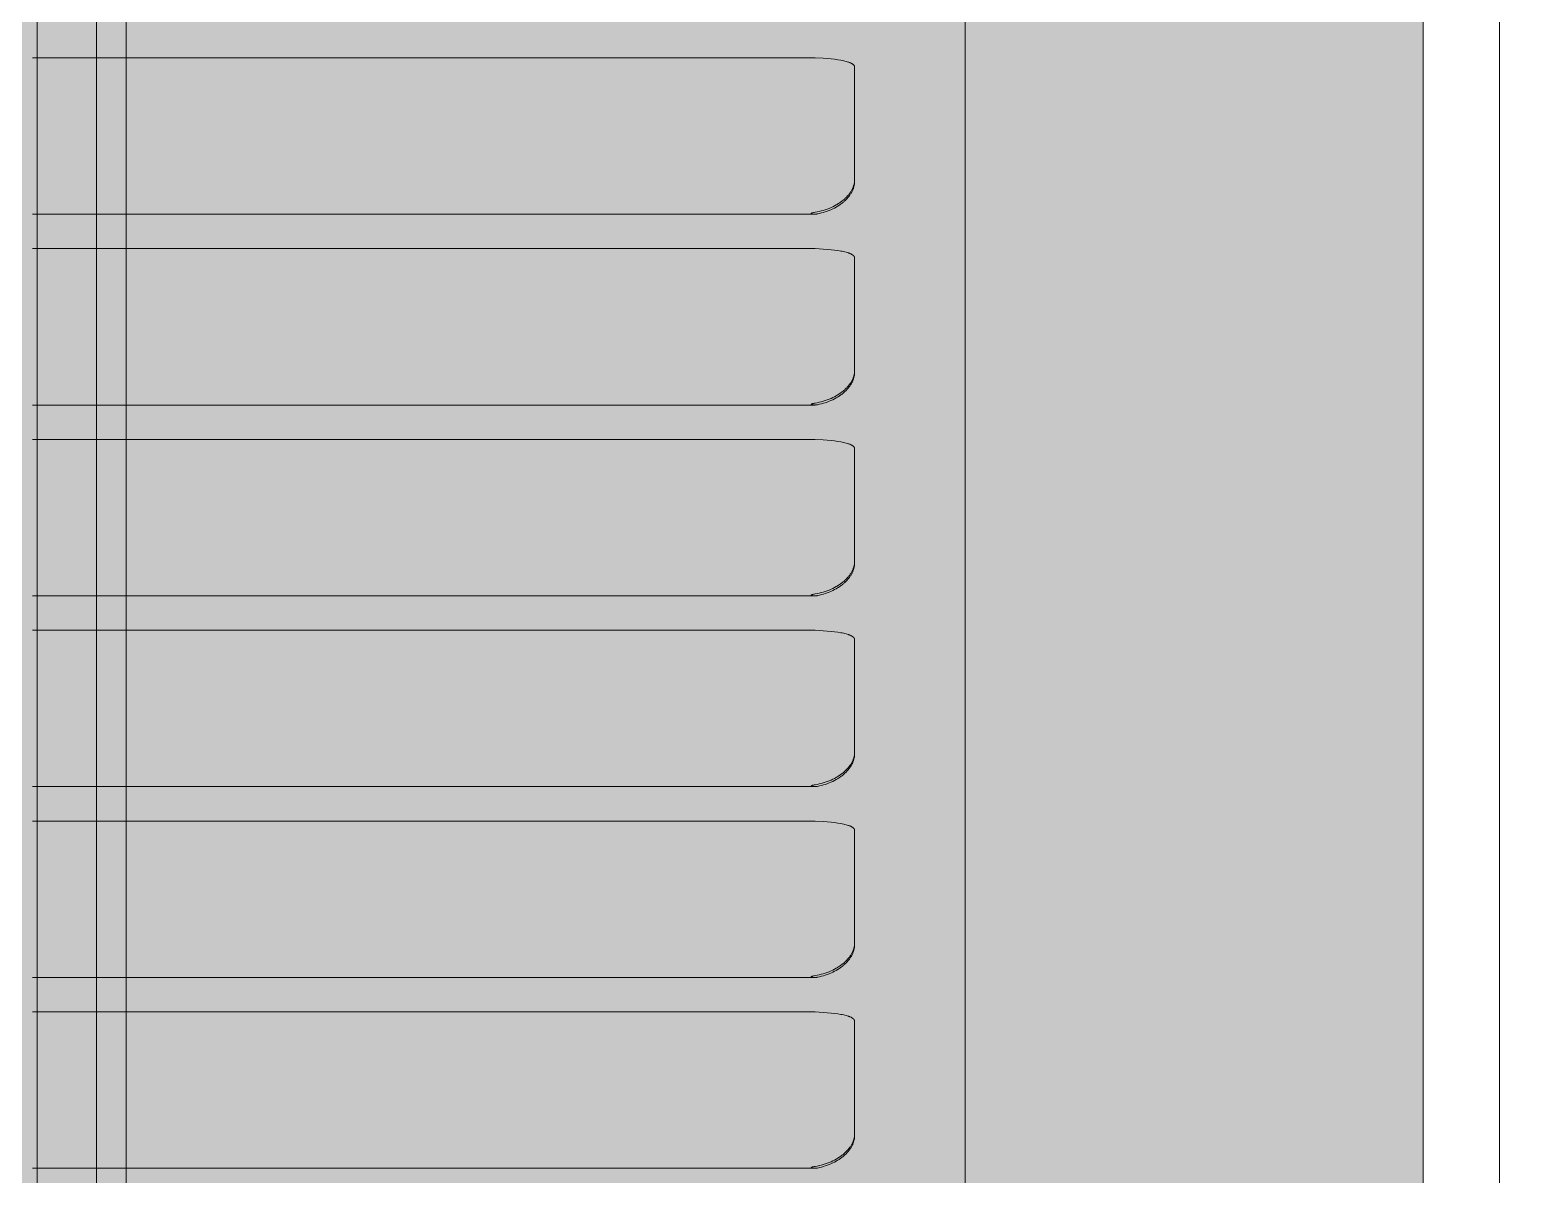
# Model space of a CAD drawing. Header units: millimetres. Extents: x 126 to 12547, y 1644 to 26714.
# Drawn here: x 1153.5 to 1251.8, y 25858.6 to 25933.6 of the extents above; entities that cross this region are included whole.
import ezdxf

# ---------------------------------------------------------------- set-up
doc = ezdxf.new("R2010")
doc.units = ezdxf.units.MM
doc.linetypes.add('CONTINUA', pattern=[0])
doc.layers.add('cono piramide', color=4, linetype='Continuous')
for name, color, linetype, lineweight in [('F_ARREDI_pareti', 1, 'Continuous', 0), ('F_INFISSI', 4, 'Continuous', 5), ('F_MINERAL WALL', 6, 'Continuous', 5), ('F_Tendaggio', 252, 'Continuous', 5), ('F_VETRO', 140, 'Continuous', 5)]:
    doc.layers.add(name, color=color, linetype=linetype, lineweight=lineweight)

# ---------------------------------------------------------------- blocks, each defined once
blk = doc.blocks.new('TENDAGGIO_infisso piccolo_prospetto_fronte')
at = {"layer": 'F_Tendaggio'}
for points in [[(734742.835, 513924.602), (734742.835, 514126.389)], [(734746.72, 513924.602), (734746.72, 514126.389)], [(734748.663, 513924.602), (734748.663, 514126.389)], [(734793.741, 514029.225), (734742.532, 514029.225)], [(734793.741, 514029.225), (734793.782, 514029.225), (734794.304, 514029.199), (734794.825, 514029.157), (734795.057, 514029.131), (734795.273, 514029.102), (734795.473, 514029.068), (734795.566, 514029.05), (734795.655, 514029.031), (734795.739, 514029.011), (734795.818, 514028.99), (734795.893, 514028.969), (734795.962, 514028.946), (734795.995, 514028.934), (734796.026, 514028.923), (734796.056, 514028.911), (734796.085, 514028.898), (734796.113, 514028.886), (734796.139, 514028.873), (734796.164, 514028.86), (734796.187, 514028.847), (734796.21, 514028.834), (734796.22, 514028.827), (734796.23, 514028.82), (734796.24, 514028.813), (734796.25, 514028.807), (734796.259, 514028.8), (734796.268, 514028.793), (734796.276, 514028.786), (734796.284, 514028.779), (734796.292, 514028.772), (734796.299, 514028.764), (734796.306, 514028.757), (734796.313, 514028.75), (734796.319, 514028.743), (734796.325, 514028.735), (734796.331, 514028.728), (734796.336, 514028.721), (734796.339, 514028.717), (734796.341, 514028.713), (734796.344, 514028.709), (734796.346, 514028.706), (734796.348, 514028.702), (734796.35, 514028.698), (734796.352, 514028.694), (734796.354, 514028.691), (734796.356, 514028.687), (734796.357, 514028.683), (734796.359, 514028.679), (734796.36, 514028.675), (734796.362, 514028.671), (734796.363, 514028.668), (734796.364, 514028.664), (734796.365, 514028.66), (734796.366, 514028.656), (734796.367, 514028.652), (734796.368, 514028.648), (734796.369, 514028.644), (734796.37, 514028.64), (734796.37, 514028.636), (734796.371, 514028.633), (734796.371, 514028.629), (734796.372, 514028.625), (734796.372, 514028.621), (734796.372, 514028.617), (734796.372, 514021.267), (734796.371, 514021.223), (734796.369, 514021.179), (734796.365, 514021.136), (734796.36, 514021.092), (734796.354, 514021.049), (734796.346, 514021.005), (734796.336, 514020.961), (734796.326, 514020.918), (734796.313, 514020.874), (734796.3, 514020.831), (734796.284, 514020.787), (734796.268, 514020.744), (734796.25, 514020.701), (734796.23, 514020.658), (734796.21, 514020.615), (734796.188, 514020.572), (734796.164, 514020.53), (734796.139, 514020.487), (734796.113, 514020.445), (734796.085, 514020.404), (734796.057, 514020.362), (734796.026, 514020.321), (734795.995, 514020.28), (734795.962, 514020.24), (734795.928, 514020.199), (734795.893, 514020.16), (734795.856, 514020.12), (734795.819, 514020.081), (734795.779, 514020.043), (734795.739, 514020.005), (734795.698, 514019.967), (734795.655, 514019.93), (734795.611, 514019.893), (734795.566, 514019.857), (734795.52, 514019.821), (734795.473, 514019.786), (734795.424, 514019.752), (734795.375, 514019.718), (734795.325, 514019.685), (734795.273, 514019.653), (734795.221, 514019.621), (734795.167, 514019.59), (734795.057, 514019.53), (734794.943, 514019.472), (734794.826, 514019.418), (734794.7, 514019.365), (734794.573, 514019.317), (734794.444, 514019.272), (734794.314, 514019.231), (734794.182, 514019.195), (734794.049, 514019.163), (734793.916, 514019.135), (734793.782, 514019.111)], [(734793.52, 514019.027), (734793.52, 514019.026), (734793.52, 514019.026), (734793.52, 514019.026), (734793.52, 514019.026), (734793.52, 514019.025), (734793.52, 514019.025), (734793.52, 514019.025), (734793.52, 514019.025), (734793.521, 514019.025), (734793.521, 514019.024), (734793.521, 514019.024), (734793.521, 514019.024), (734793.521, 514019.024), (734793.521, 514019.024), (734793.521, 514019.023), (734793.521, 514019.023), (734793.521, 514019.023), (734793.521, 514019.023), (734793.521, 514019.023), (734793.521, 514019.022), (734793.521, 514019.022), (734793.521, 514019.022), (734793.522, 514019.022), (734793.522, 514019.022), (734793.522, 514019.021), (734793.522, 514019.021), (734793.522, 514019.021), (734793.523, 514019.02), (734793.523, 514019.02), (734793.523, 514019.02), (734793.523, 514019.019), (734793.524, 514019.019), (734793.524, 514019.018), (734793.524, 514019.018), (734793.525, 514019.018), (734793.525, 514019.018), (734793.525, 514019.017), (734793.526, 514019.017), (734793.527, 514019.016), (734793.527, 514019.016), (734793.528, 514019.015), (734793.529, 514019.015), (734793.53, 514019.014), (734793.531, 514019.013), (734793.531, 514019.013), (734793.532, 514019.013), (734793.533, 514019.012), (734793.535, 514019.011), (734793.537, 514019.01), (734793.538, 514019.01), (734793.541, 514019.009), (734793.553, 514019.005), (734793.565, 514019.002), (734793.577, 514018.999), (734793.589, 514018.996), (734793.602, 514018.994), (734793.614, 514018.992), (734793.626, 514018.991), (734793.664, 514018.988), (734793.69, 514018.986), (734793.715, 514018.985), (734793.74, 514018.985), (734793.766, 514018.985), (734793.791, 514018.986), (734793.816, 514018.987), (734793.842, 514018.989), (734793.867, 514018.992), (734793.892, 514018.995), (734793.917, 514018.999), (734793.942, 514019.003), (734794.07, 514019.031), (734794.198, 514019.063), (734794.325, 514019.098), (734794.45, 514019.138), (734794.575, 514019.181), (734794.698, 514019.228), (734794.819, 514019.279), (734794.938, 514019.334), (734795.049, 514019.389), (734795.156, 514019.447), (734795.259, 514019.508), (734795.31, 514019.54), (734795.359, 514019.572), (734795.407, 514019.604), (734795.454, 514019.638), (734795.5, 514019.671), (734795.546, 514019.706), (734795.59, 514019.74), (734795.633, 514019.776), (734795.675, 514019.811), (734795.716, 514019.848), (734795.755, 514019.884), (734795.793, 514019.921), (734795.831, 514019.958), (734795.867, 514019.996), (734795.901, 514020.034), (734795.935, 514020.072), (734795.968, 514020.111), (734795.999, 514020.15), (734796.029, 514020.189), (734796.058, 514020.229), (734796.086, 514020.269), (734796.112, 514020.309), (734796.137, 514020.349), (734796.161, 514020.39), (734796.184, 514020.431), (734796.205, 514020.472), (734796.225, 514020.513), (734796.244, 514020.554), (734796.262, 514020.595), (734796.278, 514020.636), (734796.293, 514020.677), (734796.307, 514020.718), (734796.319, 514020.76), (734796.33, 514020.801), (734796.34, 514020.843), (734796.348, 514020.884), (734796.356, 514020.926), (734796.361, 514020.967), (734796.366, 514021.009), (734796.369, 514021.05), (734796.371, 514021.091), (734796.372, 514021.223)], [(734793.782, 514019.111), (734793.725, 514019.1), (734793.678, 514019.09), (734793.634, 514019.08), (734793.612, 514019.073), (734793.59, 514019.067), (734793.577, 514019.062), (734793.57, 514019.06), (734793.563, 514019.058), (734793.557, 514019.055), (734793.55, 514019.052), (734793.547, 514019.05), (734793.544, 514019.049), (734793.541, 514019.047), (734793.538, 514019.045), (734793.536, 514019.044), (734793.534, 514019.043), (734793.532, 514019.042), (734793.531, 514019.042), (734793.53, 514019.041), (734793.53, 514019.04), (734793.529, 514019.04), (734793.528, 514019.039), (734793.527, 514019.038), (734793.526, 514019.038), (734793.526, 514019.037), (734793.525, 514019.036), (734793.525, 514019.036), (734793.525, 514019.036), (734793.524, 514019.035), (734793.524, 514019.035), (734793.523, 514019.034), (734793.523, 514019.034), (734793.523, 514019.033), (734793.522, 514019.033), (734793.522, 514019.033), (734793.522, 514019.032), (734793.522, 514019.032), (734793.522, 514019.032), (734793.522, 514019.031), (734793.521, 514019.031), (734793.521, 514019.031), (734793.521, 514019.031), (734793.521, 514019.03), (734793.521, 514019.03), (734793.521, 514019.03), (734793.521, 514019.03), (734793.521, 514019.029), (734793.521, 514019.029), (734793.521, 514019.029), (734793.52, 514019.028), (734793.52, 514019.028), (734793.52, 514019.028), (734793.52, 514019.027), (734793.52, 514019.027), (734793.52, 514019.027), (734793.52, 514019.027)], [(734742.532, 514018.985), (734793.74, 514018.985)], [(734793.741, 514016.728), (734742.532, 514016.728)], [(734793.741, 514016.728), (734793.782, 514016.727), (734794.304, 514016.702), (734794.825, 514016.659), (734795.057, 514016.633), (734795.273, 514016.604), (734795.473, 514016.57), (734795.566, 514016.552), (734795.655, 514016.533), (734795.739, 514016.513), (734795.818, 514016.493), (734795.893, 514016.471), (734795.962, 514016.448), (734795.995, 514016.437), (734796.026, 514016.425), (734796.056, 514016.413), (734796.085, 514016.401), (734796.113, 514016.388), (734796.139, 514016.375), (734796.164, 514016.363), (734796.187, 514016.349), (734796.21, 514016.336), (734796.22, 514016.329), (734796.23, 514016.323), (734796.24, 514016.316), (734796.25, 514016.309), (734796.259, 514016.302), (734796.268, 514016.295), (734796.276, 514016.288), (734796.284, 514016.281), (734796.292, 514016.274), (734796.299, 514016.267), (734796.306, 514016.259), (734796.313, 514016.252), (734796.319, 514016.245), (734796.325, 514016.238), (734796.331, 514016.23), (734796.336, 514016.223), (734796.339, 514016.219), (734796.341, 514016.215), (734796.344, 514016.212), (734796.346, 514016.208), (734796.348, 514016.204), (734796.35, 514016.2), (734796.352, 514016.197), (734796.354, 514016.193), (734796.356, 514016.189), (734796.357, 514016.185), (734796.359, 514016.181), (734796.36, 514016.178), (734796.362, 514016.174), (734796.363, 514016.17), (734796.364, 514016.166), (734796.365, 514016.162), (734796.366, 514016.158), (734796.367, 514016.154), (734796.368, 514016.15), (734796.369, 514016.147), (734796.37, 514016.143), (734796.37, 514016.139), (734796.371, 514016.135), (734796.371, 514016.131), (734796.372, 514016.127), (734796.372, 514016.123), (734796.372, 514016.119), (734796.372, 514008.769), (734796.371, 514008.725), (734796.369, 514008.682), (734796.365, 514008.638), (734796.36, 514008.594), (734796.354, 514008.551), (734796.346, 514008.507), (734796.336, 514008.464), (734796.326, 514008.42), (734796.313, 514008.376), (734796.3, 514008.333), (734796.284, 514008.29), (734796.268, 514008.246), (734796.25, 514008.203), (734796.23, 514008.16), (734796.21, 514008.117), (734796.188, 514008.074), (734796.164, 514008.032), (734796.139, 514007.99), (734796.113, 514007.948), (734796.085, 514007.906), (734796.057, 514007.864), (734796.026, 514007.823), (734795.995, 514007.782), (734795.962, 514007.742), (734795.928, 514007.702), (734795.893, 514007.662), (734795.856, 514007.623), (734795.819, 514007.584), (734795.779, 514007.545), (734795.739, 514007.507), (734795.698, 514007.469), (734795.655, 514007.432), (734795.611, 514007.395), (734795.566, 514007.359), (734795.52, 514007.324), (734795.473, 514007.289), (734795.424, 514007.254), (734795.375, 514007.221), (734795.325, 514007.187), (734795.273, 514007.155), (734795.221, 514007.123), (734795.167, 514007.092), (734795.057, 514007.032), (734794.943, 514006.974), (734794.826, 514006.92), (734794.7, 514006.868), (734794.573, 514006.819), (734794.444, 514006.774), (734794.314, 514006.734), (734794.182, 514006.697), (734794.049, 514006.665), (734793.916, 514006.637), (734793.782, 514006.613)], [(734793.52, 514006.529), (734793.52, 514006.529), (734793.52, 514006.528), (734793.52, 514006.528), (734793.52, 514006.528), (734793.52, 514006.528), (734793.52, 514006.528), (734793.52, 514006.527), (734793.52, 514006.527), (734793.521, 514006.527), (734793.521, 514006.527), (734793.521, 514006.527), (734793.521, 514006.526), (734793.521, 514006.526), (734793.521, 514006.526), (734793.521, 514006.526), (734793.521, 514006.525), (734793.521, 514006.525), (734793.521, 514006.525), (734793.521, 514006.525), (734793.521, 514006.525), (734793.521, 514006.525), (734793.521, 514006.524), (734793.522, 514006.524), (734793.522, 514006.524), (734793.522, 514006.524), (734793.522, 514006.523), (734793.522, 514006.523), (734793.523, 514006.522), (734793.523, 514006.522), (734793.523, 514006.522), (734793.523, 514006.521), (734793.524, 514006.521), (734793.524, 514006.521), (734793.524, 514006.52), (734793.525, 514006.52), (734793.525, 514006.52), (734793.525, 514006.519), (734793.526, 514006.519), (734793.527, 514006.519), (734793.527, 514006.518), (734793.528, 514006.517), (734793.529, 514006.517), (734793.53, 514006.516), (734793.531, 514006.516), (734793.531, 514006.515), (734793.532, 514006.515), (734793.533, 514006.514), (734793.535, 514006.513), (734793.537, 514006.513), (734793.538, 514006.512), (734793.541, 514006.511), (734793.553, 514006.507), (734793.565, 514006.504), (734793.577, 514006.501), (734793.589, 514006.498), (734793.602, 514006.496), (734793.614, 514006.494), (734793.626, 514006.493), (734793.664, 514006.49), (734793.69, 514006.488), (734793.715, 514006.487), (734793.74, 514006.487), (734793.766, 514006.487), (734793.791, 514006.488), (734793.816, 514006.49), (734793.842, 514006.492), (734793.867, 514006.494), (734793.892, 514006.497), (734793.917, 514006.501), (734793.942, 514006.506), (734794.07, 514006.533), (734794.198, 514006.565), (734794.325, 514006.6), (734794.45, 514006.64), (734794.575, 514006.683), (734794.698, 514006.73), (734794.819, 514006.781), (734794.938, 514006.836), (734795.049, 514006.891), (734795.156, 514006.95), (734795.259, 514007.011), (734795.31, 514007.042), (734795.359, 514007.074), (734795.407, 514007.107), (734795.454, 514007.14), (734795.5, 514007.173), (734795.546, 514007.208), (734795.59, 514007.243), (734795.633, 514007.278), (734795.675, 514007.314), (734795.716, 514007.35), (734795.755, 514007.387), (734795.793, 514007.423), (734795.831, 514007.461), (734795.867, 514007.498), (734795.901, 514007.536), (734795.935, 514007.575), (734795.968, 514007.613), (734795.999, 514007.652), (734796.029, 514007.692), (734796.058, 514007.731), (734796.086, 514007.771), (734796.112, 514007.811), (734796.137, 514007.852), (734796.161, 514007.892), (734796.184, 514007.933), (734796.205, 514007.974), (734796.225, 514008.015), (734796.244, 514008.056), (734796.262, 514008.097), (734796.278, 514008.138), (734796.293, 514008.179), (734796.307, 514008.221), (734796.319, 514008.262), (734796.33, 514008.303), (734796.34, 514008.345), (734796.348, 514008.386), (734796.356, 514008.428), (734796.361, 514008.469), (734796.366, 514008.511), (734796.369, 514008.552), (734796.371, 514008.594), (734796.372, 514008.725)], [(734742.532, 514006.487), (734793.74, 514006.487)], [(734793.782, 514006.613), (734793.725, 514006.603), (734793.678, 514006.593), (734793.634, 514006.582), (734793.612, 514006.576), (734793.59, 514006.569), (734793.577, 514006.565), (734793.57, 514006.562), (734793.563, 514006.56), (734793.557, 514006.557), (734793.55, 514006.554), (734793.547, 514006.553), (734793.544, 514006.551), (734793.541, 514006.549), (734793.538, 514006.548), (734793.536, 514006.547), (734793.534, 514006.546), (734793.532, 514006.544), (734793.531, 514006.544), (734793.53, 514006.543), (734793.53, 514006.543), (734793.529, 514006.542), (734793.528, 514006.541), (734793.527, 514006.541), (734793.526, 514006.54), (734793.526, 514006.539), (734793.525, 514006.539), (734793.525, 514006.538), (734793.525, 514006.538), (734793.524, 514006.538), (734793.524, 514006.537), (734793.523, 514006.537), (734793.523, 514006.536), (734793.523, 514006.536), (734793.522, 514006.535), (734793.522, 514006.535), (734793.522, 514006.535), (734793.522, 514006.534), (734793.522, 514006.534), (734793.522, 514006.534), (734793.521, 514006.533), (734793.521, 514006.533), (734793.521, 514006.533), (734793.521, 514006.533), (734793.521, 514006.532), (734793.521, 514006.532), (734793.521, 514006.532), (734793.521, 514006.531), (734793.521, 514006.531), (734793.521, 514006.531), (734793.52, 514006.531), (734793.52, 514006.53), (734793.52, 514006.53), (734793.52, 514006.53), (734793.52, 514006.529), (734793.52, 514006.529), (734793.52, 514006.529)], [(734793.741, 514004.23), (734742.532, 514004.23)], [(734793.741, 514004.23), (734793.782, 514004.229), (734794.304, 514004.204), (734794.825, 514004.162), (734795.057, 514004.136), (734795.273, 514004.106), (734795.473, 514004.073), (734795.566, 514004.055), (734795.655, 514004.036), (734795.739, 514004.016), (734795.818, 514003.995), (734795.893, 514003.973), (734795.962, 514003.951), (734795.995, 514003.939), (734796.026, 514003.927), (734796.056, 514003.915), (734796.085, 514003.903), (734796.113, 514003.89), (734796.139, 514003.878), (734796.164, 514003.865), (734796.187, 514003.852), (734796.21, 514003.838), (734796.22, 514003.832), (734796.23, 514003.825), (734796.24, 514003.818), (734796.25, 514003.811), (734796.259, 514003.804), (734796.268, 514003.797), (734796.276, 514003.79), (734796.284, 514003.783), (734796.292, 514003.776), (734796.299, 514003.769), (734796.306, 514003.762), (734796.313, 514003.754), (734796.319, 514003.747), (734796.325, 514003.74), (734796.331, 514003.732), (734796.336, 514003.725), (734796.339, 514003.721), (734796.341, 514003.718), (734796.344, 514003.714), (734796.346, 514003.71), (734796.348, 514003.706), (734796.35, 514003.703), (734796.352, 514003.699), (734796.354, 514003.695), (734796.356, 514003.691), (734796.357, 514003.687), (734796.359, 514003.684), (734796.36, 514003.68), (734796.362, 514003.676), (734796.363, 514003.672), (734796.364, 514003.668), (734796.365, 514003.664), (734796.366, 514003.661), (734796.367, 514003.657), (734796.368, 514003.653), (734796.369, 514003.649), (734796.37, 514003.645), (734796.37, 514003.641), (734796.371, 514003.637), (734796.371, 514003.633), (734796.372, 514003.629), (734796.372, 514003.625), (734796.372, 514003.621), (734796.372, 513996.271), (734796.371, 513996.228), (734796.369, 513996.184), (734796.365, 513996.14), (734796.36, 513996.097), (734796.354, 513996.053), (734796.346, 513996.009), (734796.336, 513995.966), (734796.326, 513995.922), (734796.313, 513995.879), (734796.3, 513995.835), (734796.284, 513995.792), (734796.268, 513995.749), (734796.25, 513995.705), (734796.23, 513995.662), (734796.21, 513995.619), (734796.188, 513995.577), (734796.164, 513995.534), (734796.139, 513995.492), (734796.113, 513995.45), (734796.085, 513995.408), (734796.057, 513995.367), (734796.026, 513995.325), (734795.995, 513995.285), (734795.962, 513995.244), (734795.928, 513995.204), (734795.893, 513995.164), (734795.856, 513995.125), (734795.819, 513995.086), (734795.779, 513995.047), (734795.739, 513995.009), (734795.698, 513994.972), (734795.655, 513994.934), (734795.611, 513994.898), (734795.566, 513994.862), (734795.52, 513994.826), (734795.473, 513994.791), (734795.424, 513994.757), (734795.375, 513994.723), (734795.325, 513994.69), (734795.273, 513994.657), (734795.221, 513994.625), (734795.167, 513994.594), (734795.057, 513994.534), (734794.943, 513994.477), (734794.826, 513994.422), (734794.7, 513994.37), (734794.573, 513994.321), (734794.444, 513994.277), (734794.314, 513994.236), (734794.182, 513994.2), (734794.049, 513994.167), (734793.916, 513994.139), (734793.782, 513994.115)], [(734793.52, 513994.031), (734793.52, 513994.031), (734793.52, 513994.031), (734793.52, 513994.03), (734793.52, 513994.03), (734793.52, 513994.03), (734793.52, 513994.03), (734793.52, 513994.03), (734793.52, 513994.029), (734793.521, 513994.029), (734793.521, 513994.029), (734793.521, 513994.029), (734793.521, 513994.029), (734793.521, 513994.028), (734793.521, 513994.028), (734793.521, 513994.028), (734793.521, 513994.028), (734793.521, 513994.028), (734793.521, 513994.027), (734793.521, 513994.027), (734793.521, 513994.027), (734793.521, 513994.027), (734793.521, 513994.027), (734793.522, 513994.026), (734793.522, 513994.026), (734793.522, 513994.026), (734793.522, 513994.025), (734793.522, 513994.025), (734793.523, 513994.025), (734793.523, 513994.024), (734793.523, 513994.024), (734793.523, 513994.024), (734793.524, 513994.023), (734793.524, 513994.023), (734793.524, 513994.023), (734793.525, 513994.022), (734793.525, 513994.022), (734793.525, 513994.022), (734793.526, 513994.021), (734793.527, 513994.021), (734793.527, 513994.02), (734793.528, 513994.02), (734793.529, 513994.019), (734793.53, 513994.019), (734793.531, 513994.018), (734793.531, 513994.018), (734793.532, 513994.017), (734793.533, 513994.017), (734793.535, 513994.016), (734793.537, 513994.015), (734793.538, 513994.014), (734793.541, 513994.013), (734793.553, 513994.009), (734793.565, 513994.006), (734793.577, 513994.003), (734793.589, 513994.001), (734793.602, 513993.998), (734793.614, 513993.997), (734793.626, 513993.995), (734793.664, 513993.992), (734793.69, 513993.991), (734793.715, 513993.99), (734793.74, 513993.989), (734793.766, 513993.99), (734793.791, 513993.99), (734793.816, 513993.992), (734793.842, 513993.994), (734793.867, 513993.996), (734793.892, 513994), (734793.917, 513994.003), (734793.942, 513994.008), (734794.07, 513994.035), (734794.198, 513994.067), (734794.325, 513994.103), (734794.45, 513994.142), (734794.575, 513994.185), (734794.698, 513994.233), (734794.819, 513994.284), (734794.938, 513994.338), (734795.049, 513994.394), (734795.156, 513994.452), (734795.259, 513994.513), (734795.31, 513994.544), (734795.359, 513994.576), (734795.407, 513994.609), (734795.454, 513994.642), (734795.5, 513994.676), (734795.546, 513994.71), (734795.59, 513994.745), (734795.633, 513994.78), (734795.675, 513994.816), (734795.716, 513994.852), (734795.755, 513994.889), (734795.793, 513994.926), (734795.831, 513994.963), (734795.867, 513995), (734795.901, 513995.038), (734795.935, 513995.077), (734795.968, 513995.116), (734795.999, 513995.155), (734796.029, 513995.194), (734796.058, 513995.233), (734796.086, 513995.273), (734796.112, 513995.313), (734796.137, 513995.354), (734796.161, 513995.394), (734796.184, 513995.435), (734796.205, 513995.476), (734796.225, 513995.517), (734796.244, 513995.558), (734796.262, 513995.599), (734796.278, 513995.64), (734796.293, 513995.682), (734796.307, 513995.723), (734796.319, 513995.764), (734796.33, 513995.806), (734796.34, 513995.847), (734796.348, 513995.889), (734796.356, 513995.93), (734796.361, 513995.972), (734796.366, 513996.013), (734796.369, 513996.055), (734796.371, 513996.096), (734796.372, 513996.228)], [(734742.532, 513993.989), (734793.74, 513993.989)], [(734793.782, 513994.115), (734793.725, 513994.105), (734793.678, 513994.095), (734793.634, 513994.084), (734793.612, 513994.078), (734793.59, 513994.071), (734793.577, 513994.067), (734793.57, 513994.065), (734793.563, 513994.062), (734793.557, 513994.059), (734793.55, 513994.056), (734793.547, 513994.055), (734793.544, 513994.053), (734793.541, 513994.052), (734793.538, 513994.05), (734793.536, 513994.049), (734793.534, 513994.048), (734793.532, 513994.047), (734793.531, 513994.046), (734793.53, 513994.045), (734793.53, 513994.045), (734793.529, 513994.044), (734793.528, 513994.044), (734793.527, 513994.043), (734793.526, 513994.042), (734793.526, 513994.041), (734793.525, 513994.041), (734793.525, 513994.041), (734793.525, 513994.04), (734793.524, 513994.04), (734793.524, 513994.039), (734793.523, 513994.039), (734793.523, 513994.038), (734793.523, 513994.038), (734793.522, 513994.037), (734793.522, 513994.037), (734793.522, 513994.037), (734793.522, 513994.037), (734793.522, 513994.036), (734793.522, 513994.036), (734793.521, 513994.036), (734793.521, 513994.035), (734793.521, 513994.035), (734793.521, 513994.035), (734793.521, 513994.035), (734793.521, 513994.034), (734793.521, 513994.034), (734793.521, 513994.034), (734793.521, 513994.033), (734793.521, 513994.033), (734793.52, 513994.033), (734793.52, 513994.033), (734793.52, 513994.032), (734793.52, 513994.032), (734793.52, 513994.032), (734793.52, 513994.031), (734793.52, 513994.031)], [(734793.741, 513991.732), (734742.532, 513991.732)], [(734793.741, 513991.732), (734793.782, 513991.731), (734794.304, 513991.706), (734794.825, 513991.664), (734795.057, 513991.638), (734795.273, 513991.608), (734795.473, 513991.575), (734795.566, 513991.557), (734795.655, 513991.538), (734795.739, 513991.518), (734795.818, 513991.497), (734795.893, 513991.475), (734795.962, 513991.453), (734795.995, 513991.441), (734796.026, 513991.429), (734796.056, 513991.417), (734796.085, 513991.405), (734796.113, 513991.393), (734796.139, 513991.38), (734796.164, 513991.367), (734796.187, 513991.354), (734796.21, 513991.341), (734796.22, 513991.334), (734796.23, 513991.327), (734796.24, 513991.32), (734796.25, 513991.313), (734796.259, 513991.306), (734796.268, 513991.299), (734796.276, 513991.292), (734796.284, 513991.285), (734796.292, 513991.278), (734796.299, 513991.271), (734796.306, 513991.264), (734796.313, 513991.257), (734796.319, 513991.249), (734796.325, 513991.242), (734796.331, 513991.235), (734796.336, 513991.227), (734796.339, 513991.224), (734796.341, 513991.22), (734796.344, 513991.216), (734796.346, 513991.212), (734796.348, 513991.209), (734796.35, 513991.205), (734796.352, 513991.201), (734796.354, 513991.197), (734796.356, 513991.194), (734796.357, 513991.19), (734796.359, 513991.186), (734796.36, 513991.182), (734796.362, 513991.178), (734796.363, 513991.174), (734796.364, 513991.171), (734796.365, 513991.167), (734796.366, 513991.163), (734796.367, 513991.159), (734796.368, 513991.155), (734796.369, 513991.151), (734796.37, 513991.147), (734796.37, 513991.143), (734796.371, 513991.139), (734796.371, 513991.135), (734796.372, 513991.131), (734796.372, 513991.128), (734796.372, 513991.124), (734796.372, 513983.773), (734796.371, 513983.73), (734796.369, 513983.686), (734796.365, 513983.643), (734796.36, 513983.599), (734796.354, 513983.555), (734796.346, 513983.512), (734796.336, 513983.468), (734796.326, 513983.425), (734796.313, 513983.381), (734796.3, 513983.338), (734796.284, 513983.294), (734796.268, 513983.251), (734796.25, 513983.208), (734796.23, 513983.165), (734796.21, 513983.122), (734796.188, 513983.079), (734796.164, 513983.036), (734796.139, 513982.994), (734796.113, 513982.952), (734796.085, 513982.91), (734796.057, 513982.869), (734796.026, 513982.828), (734795.995, 513982.787), (734795.962, 513982.746), (734795.928, 513982.706), (734795.893, 513982.666), (734795.856, 513982.627), (734795.819, 513982.588), (734795.779, 513982.55), (734795.739, 513982.511), (734795.698, 513982.474), (734795.655, 513982.437), (734795.611, 513982.4), (734795.566, 513982.364), (734795.52, 513982.328), (734795.473, 513982.293), (734795.424, 513982.259), (734795.375, 513982.225), (734795.325, 513982.192), (734795.273, 513982.159), (734795.221, 513982.128), (734795.167, 513982.097), (734795.057, 513982.036), (734794.943, 513981.979), (734794.826, 513981.925), (734794.7, 513981.872), (734794.573, 513981.824), (734794.444, 513981.779), (734794.314, 513981.738), (734794.182, 513981.702), (734794.049, 513981.669), (734793.916, 513981.641), (734793.782, 513981.617)], [(734793.52, 513981.533), (734793.52, 513981.533), (734793.52, 513981.533), (734793.52, 513981.533), (734793.52, 513981.532), (734793.52, 513981.532), (734793.52, 513981.532), (734793.52, 513981.532), (734793.52, 513981.532), (734793.521, 513981.531), (734793.521, 513981.531), (734793.521, 513981.531), (734793.521, 513981.531), (734793.521, 513981.531), (734793.521, 513981.53), (734793.521, 513981.53), (734793.521, 513981.53), (734793.521, 513981.53), (734793.521, 513981.53), (734793.521, 513981.529), (734793.521, 513981.529), (734793.521, 513981.529), (734793.521, 513981.529), (734793.522, 513981.529), (734793.522, 513981.528), (734793.522, 513981.528), (734793.522, 513981.528), (734793.522, 513981.527), (734793.523, 513981.527), (734793.523, 513981.527), (734793.523, 513981.526), (734793.523, 513981.526), (734793.524, 513981.526), (734793.524, 513981.525), (734793.524, 513981.525), (734793.525, 513981.525), (734793.525, 513981.524), (734793.525, 513981.524), (734793.526, 513981.524), (734793.527, 513981.523), (734793.527, 513981.522), (734793.528, 513981.522), (734793.529, 513981.521), (734793.53, 513981.521), (734793.531, 513981.52), (734793.531, 513981.52), (734793.532, 513981.519), (734793.533, 513981.519), (734793.535, 513981.518), (734793.537, 513981.517), (734793.538, 513981.516), (734793.541, 513981.515), (734793.553, 513981.512), (734793.565, 513981.508), (734793.577, 513981.505), (734793.589, 513981.503), (734793.602, 513981.501), (734793.614, 513981.499), (734793.626, 513981.497), (734793.664, 513981.494), (734793.69, 513981.493), (734793.715, 513981.492), (734793.74, 513981.492), (734793.766, 513981.492), (734793.791, 513981.493), (734793.816, 513981.494), (734793.842, 513981.496), (734793.867, 513981.499), (734793.892, 513981.502), (734793.917, 513981.506), (734793.942, 513981.51), (734794.07, 513981.538), (734794.198, 513981.569), (734794.325, 513981.605), (734794.45, 513981.644), (734794.575, 513981.688), (734794.698, 513981.735), (734794.819, 513981.786), (734794.938, 513981.84), (734795.049, 513981.896), (734795.156, 513981.954), (734795.259, 513982.015), (734795.31, 513982.047), (734795.359, 513982.079), (734795.407, 513982.111), (734795.454, 513982.144), (734795.5, 513982.178), (734795.546, 513982.212), (734795.59, 513982.247), (734795.633, 513982.282), (734795.675, 513982.318), (734795.716, 513982.355), (734795.755, 513982.391), (734795.793, 513982.428), (734795.831, 513982.465), (734795.867, 513982.503), (734795.901, 513982.541), (734795.935, 513982.579), (734795.968, 513982.618), (734795.999, 513982.657), (734796.029, 513982.696), (734796.058, 513982.736), (734796.086, 513982.776), (734796.112, 513982.816), (734796.137, 513982.856), (734796.161, 513982.897), (734796.184, 513982.938), (734796.205, 513982.979), (734796.225, 513983.019), (734796.244, 513983.06), (734796.262, 513983.101), (734796.278, 513983.143), (734796.293, 513983.184), (734796.307, 513983.225), (734796.319, 513983.266), (734796.33, 513983.308), (734796.34, 513983.349), (734796.348, 513983.391), (734796.356, 513983.432), (734796.361, 513983.474), (734796.366, 513983.515), (734796.369, 513983.557), (734796.371, 513983.598), (734796.372, 513983.73)], [(734742.532, 513981.492), (734793.74, 513981.492)], [(734793.782, 513981.617), (734793.725, 513981.607), (734793.678, 513981.597), (734793.634, 513981.586), (734793.612, 513981.58), (734793.59, 513981.574), (734793.577, 513981.569), (734793.57, 513981.567), (734793.563, 513981.564), (734793.557, 513981.562), (734793.55, 513981.559), (734793.547, 513981.557), (734793.544, 513981.556), (734793.541, 513981.554), (734793.538, 513981.552), (734793.536, 513981.551), (734793.534, 513981.55), (734793.532, 513981.549), (734793.531, 513981.548), (734793.53, 513981.548), (734793.53, 513981.547), (734793.529, 513981.546), (734793.528, 513981.546), (734793.527, 513981.545), (734793.526, 513981.544), (734793.526, 513981.544), (734793.525, 513981.543), (734793.525, 513981.543), (734793.525, 513981.542), (734793.524, 513981.542), (734793.524, 513981.542), (734793.523, 513981.541), (734793.523, 513981.541), (734793.523, 513981.54), (734793.522, 513981.54), (734793.522, 513981.539), (734793.522, 513981.539), (734793.522, 513981.539), (734793.522, 513981.539), (734793.522, 513981.538), (734793.521, 513981.538), (734793.521, 513981.538), (734793.521, 513981.537), (734793.521, 513981.537), (734793.521, 513981.537), (734793.521, 513981.537), (734793.521, 513981.536), (734793.521, 513981.536), (734793.521, 513981.536), (734793.521, 513981.535), (734793.52, 513981.535), (734793.52, 513981.535), (734793.52, 513981.535), (734793.52, 513981.534), (734793.52, 513981.534), (734793.52, 513981.534), (734793.52, 513981.533)], [(734793.741, 513979.234), (734742.532, 513979.234)], [(734793.741, 513979.234), (734793.782, 513979.234), (734794.304, 513979.208), (734794.825, 513979.166), (734795.057, 513979.14), (734795.273, 513979.111), (734795.473, 513979.077), (734795.566, 513979.059), (734795.655, 513979.04), (734795.739, 513979.02), (734795.818, 513978.999), (734795.893, 513978.978), (734795.962, 513978.955), (734795.995, 513978.944), (734796.026, 513978.932), (734796.056, 513978.92), (734796.085, 513978.907), (734796.113, 513978.895), (734796.139, 513978.882), (734796.164, 513978.869), (734796.187, 513978.856), (734796.21, 513978.843), (734796.22, 513978.836), (734796.23, 513978.829), (734796.24, 513978.823), (734796.25, 513978.816), (734796.259, 513978.809), (734796.268, 513978.802), (734796.276, 513978.795), (734796.284, 513978.788), (734796.292, 513978.781), (734796.299, 513978.773), (734796.306, 513978.766), (734796.313, 513978.759), (734796.319, 513978.752), (734796.325, 513978.744), (734796.331, 513978.737), (734796.336, 513978.73), (734796.339, 513978.726), (734796.341, 513978.722), (734796.344, 513978.718), (734796.346, 513978.715), (734796.348, 513978.711), (734796.35, 513978.707), (734796.352, 513978.703), (734796.354, 513978.7), (734796.356, 513978.696), (734796.357, 513978.692), (734796.359, 513978.688), (734796.36, 513978.684), (734796.362, 513978.68), (734796.363, 513978.677), (734796.364, 513978.673), (734796.365, 513978.669), (734796.366, 513978.665), (734796.367, 513978.661), (734796.368, 513978.657), (734796.369, 513978.653), (734796.37, 513978.649), (734796.37, 513978.646), (734796.371, 513978.642), (734796.371, 513978.638), (734796.372, 513978.634), (734796.372, 513978.63), (734796.372, 513978.626), (734796.372, 513971.276), (734796.371, 513971.232), (734796.369, 513971.189), (734796.365, 513971.145), (734796.36, 513971.101), (734796.354, 513971.058), (734796.346, 513971.014), (734796.336, 513970.97), (734796.326, 513970.927), (734796.313, 513970.883), (734796.3, 513970.84), (734796.284, 513970.796), (734796.268, 513970.753), (734796.25, 513970.71), (734796.23, 513970.667), (734796.21, 513970.624), (734796.188, 513970.581), (734796.164, 513970.539), (734796.139, 513970.496), (734796.113, 513970.454), (734796.085, 513970.413), (734796.057, 513970.371), (734796.026, 513970.33), (734795.995, 513970.289), (734795.962, 513970.249), (734795.928, 513970.208), (734795.893, 513970.169), (734795.856, 513970.129), (734795.819, 513970.09), (734795.779, 513970.052), (734795.739, 513970.014), (734795.698, 513969.976), (734795.655, 513969.939), (734795.611, 513969.902), (734795.566, 513969.866), (734795.52, 513969.83), (734795.473, 513969.796), (734795.424, 513969.761), (734795.375, 513969.727), (734795.325, 513969.694), (734795.273, 513969.662), (734795.221, 513969.63), (734795.167, 513969.599), (734795.057, 513969.539), (734794.943, 513969.481), (734794.826, 513969.427), (734794.7, 513969.374), (734794.573, 513969.326), (734794.444, 513969.281), (734794.314, 513969.241), (734794.182, 513969.204), (734794.049, 513969.172), (734793.916, 513969.144), (734793.782, 513969.12)], [(734793.52, 513969.036), (734793.52, 513969.035), (734793.52, 513969.035), (734793.52, 513969.035), (734793.52, 513969.035), (734793.52, 513969.035), (734793.52, 513969.034), (734793.52, 513969.034), (734793.52, 513969.034), (734793.521, 513969.034), (734793.521, 513969.033), (734793.521, 513969.033), (734793.521, 513969.033), (734793.521, 513969.033), (734793.521, 513969.033), (734793.521, 513969.032), (734793.521, 513969.032), (734793.521, 513969.032), (734793.521, 513969.032), (734793.521, 513969.032), (734793.521, 513969.032), (734793.521, 513969.031), (734793.521, 513969.031), (734793.522, 513969.031), (734793.522, 513969.031), (734793.522, 513969.03), (734793.522, 513969.03), (734793.522, 513969.03), (734793.523, 513969.029), (734793.523, 513969.029), (734793.523, 513969.029), (734793.523, 513969.028), (734793.524, 513969.028), (734793.524, 513969.028), (734793.524, 513969.027), (734793.525, 513969.027), (734793.525, 513969.027), (734793.525, 513969.026), (734793.526, 513969.026), (734793.527, 513969.025), (734793.527, 513969.025), (734793.528, 513969.024), (734793.529, 513969.024), (734793.53, 513969.023), (734793.531, 513969.023), (734793.531, 513969.022), (734793.532, 513969.022), (734793.533, 513969.021), (734793.535, 513969.02), (734793.537, 513969.019), (734793.538, 513969.019), (734793.541, 513969.018), (734793.553, 513969.014), (734793.565, 513969.011), (734793.577, 513969.008), (734793.589, 513969.005), (734793.602, 513969.003), (734793.614, 513969.001), (734793.626, 513969), (734793.664, 513968.997), (734793.69, 513968.995), (734793.715, 513968.994), (734793.74, 513968.994), (734793.766, 513968.994), (734793.791, 513968.995), (734793.816, 513968.996), (734793.842, 513968.998), (734793.867, 513969.001), (734793.892, 513969.004), (734793.917, 513969.008), (734793.942, 513969.012), (734794.07, 513969.04), (734794.198, 513969.072), (734794.325, 513969.107), (734794.45, 513969.147), (734794.575, 513969.19), (734794.698, 513969.237), (734794.819, 513969.288), (734794.938, 513969.343), (734795.049, 513969.398), (734795.156, 513969.457), (734795.259, 513969.517), (734795.31, 513969.549), (734795.359, 513969.581), (734795.407, 513969.613), (734795.454, 513969.647), (734795.5, 513969.68), (734795.546, 513969.715), (734795.59, 513969.749), (734795.633, 513969.785), (734795.675, 513969.821), (734795.716, 513969.857), (734795.755, 513969.893), (734795.793, 513969.93), (734795.831, 513969.967), (734795.867, 513970.005), (734795.901, 513970.043), (734795.935, 513970.081), (734795.968, 513970.12), (734795.999, 513970.159), (734796.029, 513970.198), (734796.058, 513970.238), (734796.086, 513970.278), (734796.112, 513970.318), (734796.137, 513970.358), (734796.161, 513970.399), (734796.184, 513970.44), (734796.205, 513970.481), (734796.225, 513970.522), (734796.244, 513970.563), (734796.262, 513970.604), (734796.278, 513970.645), (734796.293, 513970.686), (734796.307, 513970.727), (734796.319, 513970.769), (734796.33, 513970.81), (734796.34, 513970.852), (734796.348, 513970.893), (734796.356, 513970.935), (734796.361, 513970.976), (734796.366, 513971.018), (734796.369, 513971.059), (734796.371, 513971.1), (734796.372, 513971.232)], [(734742.532, 513968.994), (734793.74, 513968.994)], [(734793.782, 513969.12), (734793.725, 513969.109), (734793.678, 513969.099), (734793.634, 513969.089), (734793.612, 513969.083), (734793.59, 513969.076), (734793.577, 513969.071), (734793.57, 513969.069), (734793.563, 513969.067), (734793.557, 513969.064), (734793.55, 513969.061), (734793.547, 513969.059), (734793.544, 513969.058), (734793.541, 513969.056), (734793.538, 513969.055), (734793.536, 513969.053), (734793.534, 513969.052), (734793.532, 513969.051), (734793.531, 513969.051), (734793.53, 513969.05), (734793.53, 513969.049), (734793.529, 513969.049), (734793.528, 513969.048), (734793.527, 513969.047), (734793.526, 513969.047), (734793.526, 513969.046), (734793.525, 513969.046), (734793.525, 513969.045), (734793.525, 513969.045), (734793.524, 513969.044), (734793.524, 513969.044), (734793.523, 513969.043), (734793.523, 513969.043), (734793.523, 513969.042), (734793.522, 513969.042), (734793.522, 513969.042), (734793.522, 513969.041), (734793.522, 513969.041), (734793.522, 513969.041), (734793.522, 513969.041), (734793.521, 513969.04), (734793.521, 513969.04), (734793.521, 513969.04), (734793.521, 513969.039), (734793.521, 513969.039), (734793.521, 513969.039), (734793.521, 513969.039), (734793.521, 513969.038), (734793.521, 513969.038), (734793.521, 513969.038), (734793.52, 513969.037), (734793.52, 513969.037), (734793.52, 513969.037), (734793.52, 513969.037), (734793.52, 513969.036), (734793.52, 513969.036), (734793.52, 513969.036)], [(734793.741, 513966.737), (734742.532, 513966.737)], [(734793.741, 513966.737), (734793.782, 513966.736), (734794.304, 513966.711), (734794.825, 513966.668), (734795.057, 513966.642), (734795.273, 513966.613), (734795.473, 513966.58), (734795.566, 513966.561), (734795.655, 513966.542), (734795.739, 513966.523), (734795.818, 513966.502), (734795.893, 513966.48), (734795.962, 513966.457), (734795.995, 513966.446), (734796.026, 513966.434), (734796.056, 513966.422), (734796.085, 513966.41), (734796.113, 513966.397), (734796.139, 513966.385), (734796.164, 513966.372), (734796.187, 513966.359), (734796.21, 513966.345), (734796.22, 513966.338), (734796.23, 513966.332), (734796.24, 513966.325), (734796.25, 513966.318), (734796.259, 513966.311), (734796.268, 513966.304), (734796.276, 513966.297), (734796.284, 513966.29), (734796.292, 513966.283), (734796.299, 513966.276), (734796.306, 513966.268), (734796.313, 513966.261), (734796.319, 513966.254), (734796.325, 513966.247), (734796.331, 513966.239), (734796.336, 513966.232), (734796.339, 513966.228), (734796.341, 513966.224), (734796.344, 513966.221), (734796.346, 513966.217), (734796.348, 513966.213), (734796.35, 513966.209), (734796.352, 513966.206), (734796.354, 513966.202), (734796.356, 513966.198), (734796.357, 513966.194), (734796.359, 513966.19), (734796.36, 513966.187), (734796.362, 513966.183), (734796.363, 513966.179), (734796.364, 513966.175), (734796.365, 513966.171), (734796.366, 513966.167), (734796.367, 513966.163), (734796.368, 513966.16), (734796.369, 513966.156), (734796.37, 513966.152), (734796.37, 513966.148), (734796.371, 513966.144), (734796.371, 513966.14), (734796.372, 513966.136), (734796.372, 513966.132), (734796.372, 513966.128), (734796.372, 513958.778), (734796.371, 513958.734), (734796.369, 513958.691), (734796.365, 513958.647), (734796.36, 513958.604), (734796.354, 513958.56), (734796.346, 513958.516), (734796.336, 513958.473), (734796.326, 513958.429), (734796.313, 513958.386), (734796.3, 513958.342), (734796.284, 513958.299), (734796.268, 513958.255), (734796.25, 513958.212), (734796.23, 513958.169), (734796.21, 513958.126), (734796.188, 513958.083), (734796.164, 513958.041), (734796.139, 513957.999), (734796.113, 513957.957), (734796.085, 513957.915), (734796.057, 513957.873), (734796.026, 513957.832), (734795.995, 513957.791), (734795.962, 513957.751), (734795.928, 513957.711), (734795.893, 513957.671), (734795.856, 513957.632), (734795.819, 513957.593), (734795.779, 513957.554), (734795.739, 513957.516), (734795.698, 513957.478), (734795.655, 513957.441), (734795.611, 513957.404), (734795.566, 513957.368), (734795.52, 513957.333), (734795.473, 513957.298), (734795.424, 513957.263), (734795.375, 513957.23), (734795.325, 513957.197), (734795.273, 513957.164), (734795.221, 513957.132), (734795.167, 513957.101), (734795.057, 513957.041), (734794.943, 513956.984), (734794.826, 513956.929), (734794.7, 513956.877), (734794.573, 513956.828), (734794.444, 513956.783), (734794.314, 513956.743), (734794.182, 513956.706), (734794.049, 513956.674), (734793.916, 513956.646), (734793.782, 513956.622)], [(734793.52, 513956.538), (734793.52, 513956.538), (734793.52, 513956.537), (734793.52, 513956.537), (734793.52, 513956.537), (734793.52, 513956.537), (734793.52, 513956.537), (734793.52, 513956.536), (734793.52, 513956.536), (734793.521, 513956.536), (734793.521, 513956.536), (734793.521, 513956.536), (734793.521, 513956.535), (734793.521, 513956.535), (734793.521, 513956.535), (734793.521, 513956.535), (734793.521, 513956.535), (734793.521, 513956.534), (734793.521, 513956.534), (734793.521, 513956.534), (734793.521, 513956.534), (734793.521, 513956.534), (734793.521, 513956.533), (734793.522, 513956.533), (734793.522, 513956.533), (734793.522, 513956.533), (734793.522, 513956.532), (734793.522, 513956.532), (734793.523, 513956.532), (734793.523, 513956.531), (734793.523, 513956.531), (734793.523, 513956.53), (734793.524, 513956.53), (734793.524, 513956.53), (734793.524, 513956.529), (734793.525, 513956.529), (734793.525, 513956.529), (734793.525, 513956.529), (734793.526, 513956.528), (734793.527, 513956.528), (734793.527, 513956.527), (734793.528, 513956.526), (734793.529, 513956.526), (734793.53, 513956.525), (734793.531, 513956.525), (734793.531, 513956.524), (734793.532, 513956.524), (734793.533, 513956.523), (734793.535, 513956.523), (734793.537, 513956.522), (734793.538, 513956.521), (734793.541, 513956.52), (734793.553, 513956.516), (734793.565, 513956.513), (734793.577, 513956.51), (734793.589, 513956.507), (734793.602, 513956.505), (734793.614, 513956.503), (734793.626, 513956.502), (734793.664, 513956.499), (734793.69, 513956.497), (734793.715, 513956.496), (734793.74, 513956.496), (734793.766, 513956.496), (734793.791, 513956.497), (734793.816, 513956.499), (734793.842, 513956.501), (734793.867, 513956.503), (734793.892, 513956.506), (734793.917, 513956.51), (734793.942, 513956.515), (734794.07, 513956.542), (734794.198, 513956.574), (734794.325, 513956.609), (734794.45, 513956.649), (734794.575, 513956.692), (734794.698, 513956.739), (734794.819, 513956.79), (734794.938, 513956.845), (734795.049, 513956.901), (734795.156, 513956.959), (734795.259, 513957.02), (734795.31, 513957.051), (734795.359, 513957.083), (734795.407, 513957.116), (734795.454, 513957.149), (734795.5, 513957.183), (734795.546, 513957.217), (734795.59, 513957.252), (734795.633, 513957.287), (734795.675, 513957.323), (734795.716, 513957.359), (734795.755, 513957.396), (734795.793, 513957.432), (734795.831, 513957.47), (734795.867, 513957.507), (734795.901, 513957.545), (734795.935, 513957.584), (734795.968, 513957.622), (734795.999, 513957.661), (734796.029, 513957.701), (734796.058, 513957.74), (734796.086, 513957.78), (734796.112, 513957.82), (734796.137, 513957.861), (734796.161, 513957.901), (734796.184, 513957.942), (734796.205, 513957.983), (734796.225, 513958.024), (734796.244, 513958.065), (734796.262, 513958.106), (734796.278, 513958.147), (734796.293, 513958.188), (734796.307, 513958.23), (734796.319, 513958.271), (734796.33, 513958.312), (734796.34, 513958.354), (734796.348, 513958.395), (734796.356, 513958.437), (734796.361, 513958.478), (734796.366, 513958.52), (734796.369, 513958.561), (734796.371, 513958.603), (734796.372, 513958.734)], [(734742.532, 513956.496), (734793.74, 513956.496)], [(734793.782, 513956.622), (734793.725, 513956.612), (734793.678, 513956.602), (734793.634, 513956.591), (734793.612, 513956.585), (734793.59, 513956.578), (734793.577, 513956.574), (734793.57, 513956.571), (734793.563, 513956.569), (734793.557, 513956.566), (734793.55, 513956.563), (734793.547, 513956.562), (734793.544, 513956.56), (734793.541, 513956.559), (734793.538, 513956.557), (734793.536, 513956.556), (734793.534, 513956.555), (734793.532, 513956.553), (734793.531, 513956.553), (734793.53, 513956.552), (734793.53, 513956.552), (734793.529, 513956.551), (734793.528, 513956.55), (734793.527, 513956.55), (734793.526, 513956.549), (734793.526, 513956.548), (734793.525, 513956.548), (734793.525, 513956.547), (734793.525, 513956.547), (734793.524, 513956.547), (734793.524, 513956.546), (734793.523, 513956.546), (734793.523, 513956.545), (734793.523, 513956.545), (734793.522, 513956.544), (734793.522, 513956.544), (734793.522, 513956.544), (734793.522, 513956.543), (734793.522, 513956.543), (734793.522, 513956.543), (734793.521, 513956.543), (734793.521, 513956.542), (734793.521, 513956.542), (734793.521, 513956.542), (734793.521, 513956.541), (734793.521, 513956.541), (734793.521, 513956.541), (734793.521, 513956.541), (734793.521, 513956.54), (734793.521, 513956.54), (734793.52, 513956.54), (734793.52, 513956.539), (734793.52, 513956.539), (734793.52, 513956.539), (734793.52, 513956.538), (734793.52, 513956.538), (734793.52, 513956.538)]]:
    blk.add_lwpolyline(points, dxfattribs=at)
blk = doc.blocks.new('INFISSO L.400 MM_prospetto_fronte')
at = {"layer": 'F_VETRO', "transparency": 33554579}
h = blk.add_hatch(color=153, dxfattribs=at)
h.dxf.hatch_style = 1
h.set_gradient(color1=(102, 153, 204), color2=(251, 252, 254), rotation=45, one_color=1, tint=0.994624)
h.paths.add_polyline_path([(-15858.477, 12715.626), (-16258.477, 12715.626), (-16258.477, 11495.626), (-15858.477, 11495.626)])
at = {"layer": 'F_INFISSI', "ltscale": 0.25}
blk.add_lwpolyline([(-15823.477, 12750.626), (-16293.477, 12750.626), (-16293.477, 11460.626), (-15823.477, 11460.626)], close=True, dxfattribs=at)
at = {"layer": 'F_INFISSI', "color": 41, "linetype": 'CONTINUA', "lineweight": 13, "ltscale": 0.25}
blk.add_lwpolyline([(-15858.477, 12715.626), (-16258.477, 12715.626), (-16258.477, 11495.626), (-15858.477, 11495.626)], close=True, dxfattribs=at)
blk = doc.blocks.new('RIV.to_pareti e soffitto_slider_armadiature_camera master_sez.......')
at = {"layer": 'F_INFISSI', "true_color": 0x636466}
h = blk.add_hatch(color=251, dxfattribs=at)
h.dxf.hatch_style = 1
h.paths.add_polyline_path([(734352.116, 514201.277), (734352.116, 512921.277), (734812.116, 512921.277), (734812.116, 514201.277)])
h.paths.add_polyline_path([(734382.116, 514171.277), (734782.116, 514171.277), (734782.116, 512951.277), (734382.116, 512951.277)], flags=16)
at = {"layer": 'F_MINERAL WALL', "true_color": 0x636466, "transparency": 33554559}
h = blk.add_hatch(dxfattribs=at)
h.set_pattern_fill('AR-SAND', color=251)
h.set_pattern_definition([(37.5, (2500, 0), (-1.6000313, 48.9413237), [0, -38.608, 0, -43.18, 0, -41.275]), (7.5, (2500, 0), (44.9523283, 71.68251), [0, -20.828, 0, -34.798, 0, -13.335]), (327.5, (2468.76, 0), (79.099237, 0.1437185), [0, -12.7, 0, -45.72, 0, -59.69]), (317.5, (2468.76, 0), (76.355645, 22.2929323), [0, -6.35, 0, -29.972, 0, -34.29])])
h.paths.add_polyline_path([(733693.124, 514601.278), (733693.124, 512521.278), (734878.124, 512521.278), (734878.124, 514601.278)])
h.paths.add_polyline_path([(734822.116, 514211.277), (734822.116, 512911.277), (734342.116, 512911.277), (734342.116, 514211.277)], flags=16)
at = {"layer": 'F_INFISSI', "color": 7}
for points in [[(734352.116, 512921.277), (734812.116, 512921.277), (734812.116, 514201.277), (734352.116, 514201.277)], [(734382.116, 512951.277), (734782.116, 512951.277), (734782.116, 514171.277), (734382.116, 514171.277)]]:
    blk.add_lwpolyline(points, close=True, dxfattribs=at)
at = {"color": 1}
blk.add_blockref('INFISSO L.400 MM_prospetto_fronte', (750640.594, 501455.651), dxfattribs=at)
at = {"layer": 'cono piramide', "color": 2, "lineweight": 5}
blk.add_blockref('TENDAGGIO_infisso piccolo_prospetto_fronte', (-21.487, -10.001), dxfattribs=at)

msp = doc.modelspace()

# ---------------------------------------------------------------- block references
at = {"layer": 'F_ARREDI_pareti', "color": 2, "lineweight": 5}
msp.add_blockref('RIV.to_pareti e soffitto_slider_armadiature_camera master_sez.......', (-733567.336, -488087.481), dxfattribs=at)

doc.saveas('drawing.dxf')
